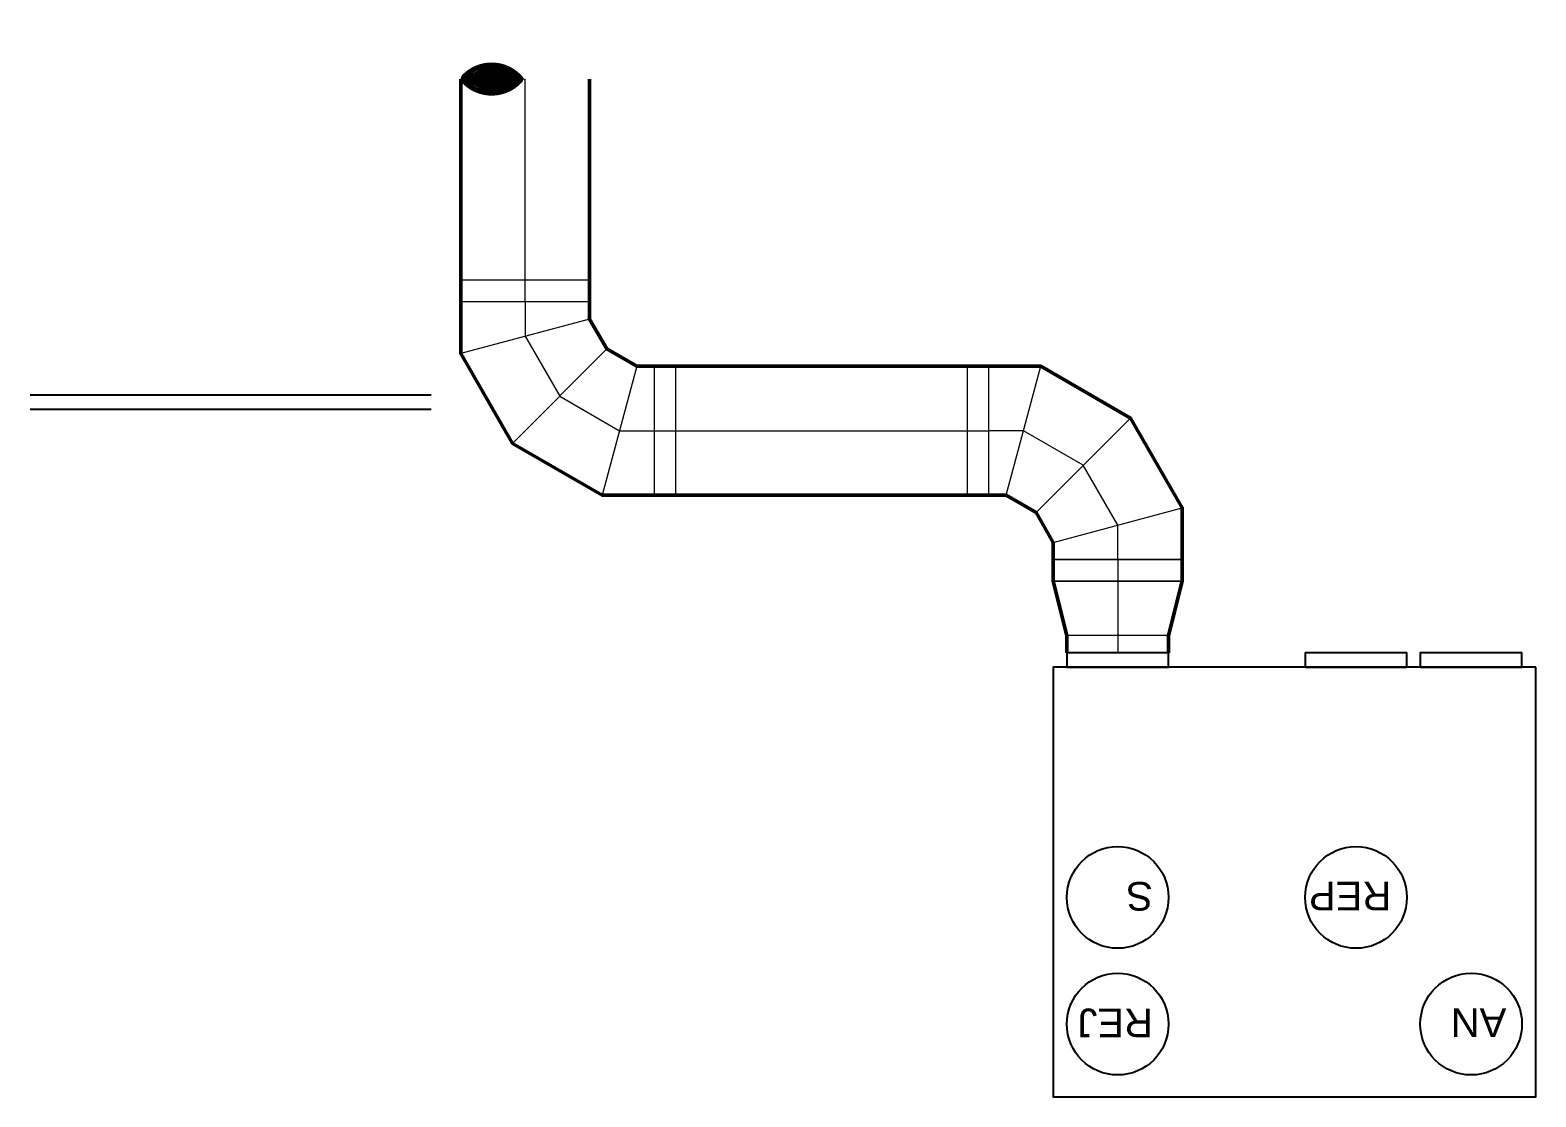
# Model space of a CAD drawing. Header units: metres. Extents: x -101133.8 to -101066.7, y -24899.3 to -24824.7.
# Drawn here: x -101106.05 to -101100.79, y -24878.86 to -24875.14 of the extents above; entities that cross this region are included whole.
import ezdxf

# ---------------------------------------------------------------- set-up
doc = ezdxf.new("R2010")
doc.units = ezdxf.units.M
doc.header["$LTSCALE"] = 0.2
doc.linetypes.add('AXES', pattern=[50.8, 31.75, -6.35, 6.35, -6.35])
doc.linetypes.add('CACHE', pattern=[9.525, 6.35, -3.175])
for name, color, linetype in [('CMT-CVC-MATERIEL', 30, 'Continuous'), ('CMT-CVC-REJET', 1, 'Continuous'), ('CMT-PLB-EU', 3, 'Continuous')]:
    doc.layers.add(name, color=color, linetype=linetype)
doc.styles.add('Arial', font='arial.ttf')

msp = doc.modelspace()

# ---------------------------------------------------------------- linework, layer by layer
for centre in [(-101102.2535, -24878.1647), (-101101.4215, -24878.1647), (-101102.2535, -24878.6067), (-101101.0195, -24878.6067)]:
    msp.add_circle(centre, 0.1775)
at = {"layer": 'CMT-CVC-MATERIEL'}
for points in [[(-101102.431, -24877.3607), (-101102.076, -24877.3607), (-101102.076, -24877.3107), (-101102.431, -24877.3107)], [(-101101.599, -24877.3607), (-101101.244, -24877.3607), (-101101.244, -24877.3107), (-101101.599, -24877.3107)], [(-101101.197, -24877.3607), (-101100.842, -24877.3607), (-101100.842, -24877.3107), (-101101.197, -24877.3107)], [(-101100.7935, -24877.3607), (-101102.4795, -24877.3607), (-101102.4795, -24878.8607), (-101100.7935, -24878.8607)]]:
    msp.add_lwpolyline(points, close=True, dxfattribs=at)
at = {"layer": 'CMT-CVC-REJET', "lineweight": 50}
for p, q in [((-101104.5475, -24876.0857), (-101104.5475, -24875.3085)), ((-101104.0975, -24876.0857), (-101104.0975, -24875.3085)), ((-101103.8725, -24876.3107), (-101102.7035, -24876.3107)), ((-101103.8725, -24876.7607), (-101102.7035, -24876.7607)), ((-101102.4785, -24876.9857), (-101102.4785, -24877.0607)), ((-101102.0285, -24876.9857), (-101102.0285, -24877.0607)), ((-101102.4785, -24877.0607), (-101102.431, -24877.2507)), ((-101102.0285, -24877.0607), (-101102.076, -24877.2507)), ((-101102.431, -24877.2507), (-101102.431, -24877.3107)), ((-101102.076, -24877.2507), (-101102.076, -24877.3107))]:
    msp.add_line(p, q, dxfattribs=at)
at = {"layer": 'CMT-CVC-REJET', "color": 8, "linetype": 'AXES', "lineweight": 20}
for p, q in [((-101104.3225, -24876.0857), (-101104.3225, -24875.3085)), ((-101103.8725, -24876.5357), (-101102.7035, -24876.5357)), ((-101102.2535, -24876.9857), (-101102.2535, -24877.0607)), ((-101102.2535, -24877.0607), (-101102.2535, -24877.2507)), ((-101102.2535, -24877.2507), (-101102.2535, -24877.3107))]:
    msp.add_line(p, q, dxfattribs=at)
at = {"layer": 'CMT-CVC-REJET', "color": 8, "linetype": 'CACHE', "lineweight": 20}
for p, q in [((-101104.0975, -24876.0107), (-101104.5475, -24876.0107)), ((-101103.7975, -24876.3107), (-101103.7975, -24876.7607)), ((-101102.7785, -24876.7607), (-101102.7785, -24876.3107)), ((-101102.0285, -24876.9857), (-101102.4785, -24876.9857)), ((-101102.4785, -24877.0607), (-101102.0285, -24877.0607)), ((-101102.076, -24877.3107), (-101102.431, -24877.3107))]:
    msp.add_line(p, q, dxfattribs=at)
at = {"layer": 'CMT-CVC-REJET', "color": 8, "linetype": 'Continuous', "lineweight": 20}
for p, q in [((-101104.0975, -24876.0857), (-101104.5475, -24876.0857)), ((-101104.0975, -24876.146), (-101104.5475, -24876.2666)), ((-101104.0372, -24876.2504), (-101104.3667, -24876.5798)), ((-101103.9328, -24876.3107), (-101104.0534, -24876.7607)), ((-101103.8725, -24876.3107), (-101103.8725, -24876.7607)), ((-101102.7035, -24876.7607), (-101102.7035, -24876.3107)), ((-101102.6432, -24876.7607), (-101102.5226, -24876.3107)), ((-101102.5387, -24876.821), (-101102.2093, -24876.4916)), ((-101102.4785, -24876.9254), (-101102.0285, -24876.8048)), ((-101102.4785, -24876.9857), (-101102.0285, -24876.9857)), ((-101102.0285, -24877.0607), (-101102.4785, -24877.0607)), ((-101102.076, -24877.2507), (-101102.431, -24877.2507))]:
    msp.add_line(p, q, dxfattribs=at)
msp.add_lwpolyline([(-101104.0975, -24875.3085, 0, 0, 0.198912), (-101104.1041, -24875.2925, 0, 0, 0.45748), (-101104.3225, -24875.3085, 0, 0.0351, 0), (-101104.3405, -24875.3085, 0, 0, 0), (-101104.5346, -24875.318, 0.018, 0.018, -0.414214), (-101104.5346, -24875.2989, 0.018, 0.018, -0.442644), (-101104.336, -24875.3085, 0, 0, 0), (-101104.5346, -24875.2989, 0.018, 0.018, 0.414214), (-101104.5346, -24875.318, 0.018, 0.018, 0.442644), (-101104.336, -24875.3085, 0, 0, 0), (-101104.435, -24875.3647, 0, 0.225, 0), (-101104.435, -24875.3085, 0.225, 0, 0), (-101104.435, -24875.2522, 0, 0, 0), (-101104.5475, -24875.3085, 0, 0, 0)], format="xyseb", dxfattribs=at)
at = {"layer": 'CMT-CVC-REJET', "lineweight": 50}
for points in [[(-101104.5475, -24876.0857), (-101104.5475, -24876.2666), (-101104.3667, -24876.5798), (-101104.0534, -24876.7607), (-101103.8725, -24876.7607)], [(-101104.0975, -24876.0857), (-101104.0975, -24876.146), (-101104.0372, -24876.2504), (-101103.9328, -24876.3107), (-101103.8725, -24876.3107)], [(-101102.0285, -24876.9857), (-101102.0285, -24876.8048), (-101102.2093, -24876.4916), (-101102.5226, -24876.3107), (-101102.7035, -24876.3107)], [(-101102.4785, -24876.9857), (-101102.4785, -24876.9254), (-101102.5387, -24876.821), (-101102.6432, -24876.7607), (-101102.7035, -24876.7607)]]:
    msp.add_lwpolyline(points, dxfattribs=at)
at = {"layer": 'CMT-CVC-REJET', "color": 8, "linetype": 'AXES', "lineweight": 20}
for points in [[(-101104.3225, -24876.0857), (-101104.3225, -24876.2063), (-101104.202, -24876.4151), (-101103.9931, -24876.5357), (-101103.8725, -24876.5357)], [(-101102.2535, -24876.9857), (-101102.2535, -24876.8651), (-101102.374, -24876.6563), (-101102.5829, -24876.5357), (-101102.7035, -24876.5357)]]:
    msp.add_lwpolyline(points, dxfattribs=at)
at = {"layer": 'CMT-PLB-EU'}
for p, q in [((-101106.0512, -24876.4105), (-101104.6507, -24876.4105)), ((-101106.0512, -24876.4605), (-101104.6507, -24876.4605))]:
    msp.add_line(p, q, dxfattribs=at)

# ---------------------------------------------------------------- texts
at = {"lineweight": 50, "char_height": 0.1, "attachment_point": 4, "rotation": 180, "style": 'Arial'}
for s, insert in [('S', (-101102.1306, -24878.1598)), ('REP', (-101101.2986, -24878.1598)), ('REJ', (-101102.1306, -24878.6018)), ('AN', (-101100.8966, -24878.6018))]:
    msp.add_mtext(s, dxfattribs=dict(at, insert=insert))

doc.saveas('drawing.dxf')
